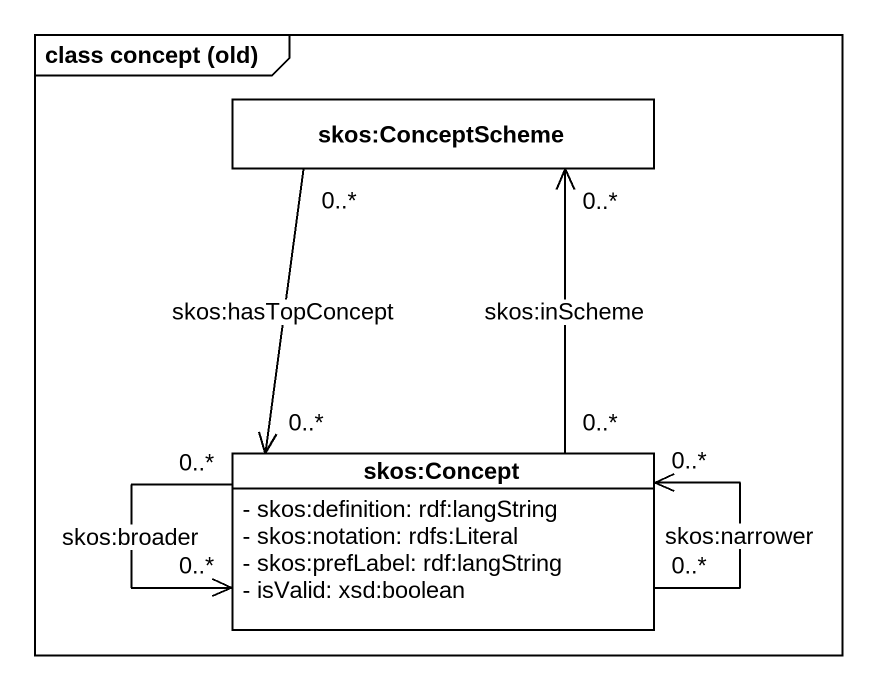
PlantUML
@startuml
mainframe class concept (old)
hide circle
hide empty members
skinparam classAttributeIconSize 0
class "skos:ConceptScheme" as skos_ConceptScheme #FFFFFF
class "skos:Concept" as skos_Concept #FFFFFF {
  - skos:definition: rdf:langString
  - skos:notation: rdfs:Literal
  - skos:prefLabel: rdf:langString
  - isValid: xsd:boolean
}
skos_ConceptScheme "0..*" --> "0..*" skos_Concept : skos:hasTopConcept
skos_Concept "0..*" -up-> "0..*" skos_ConceptScheme : skos:inScheme
skos_Concept "0..*" --> "0..*" skos_Concept : skos:broader
skos_Concept "0..*" --> "0..*" skos_Concept : skos:narrower
@enduml
